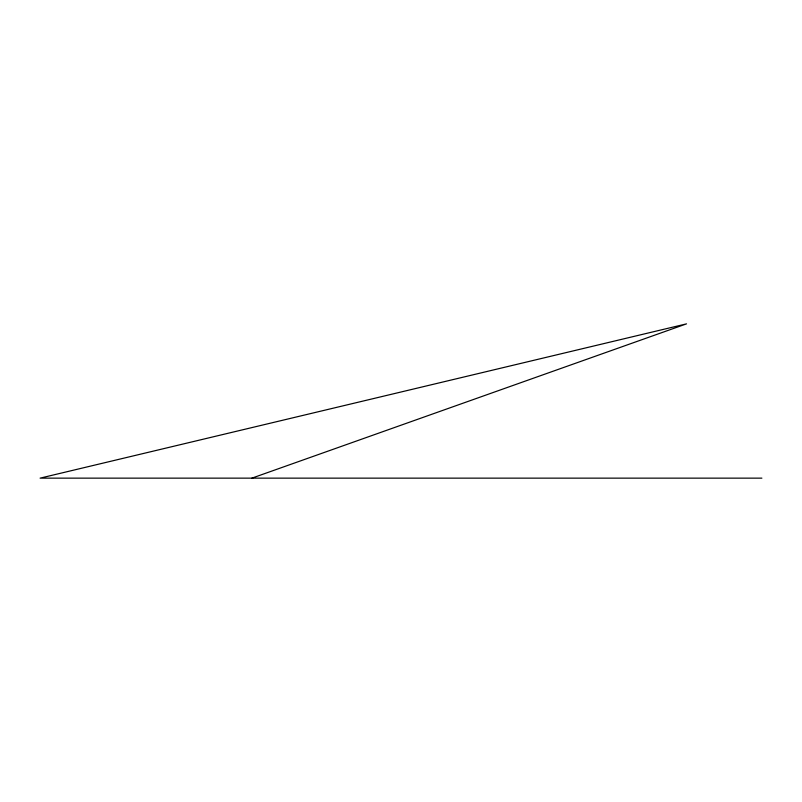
<?xml version="1.0" encoding="UTF-8"?>
<svg xmlns="http://www.w3.org/2000/svg" width="802" height="802" viewBox="0 0 802 802"><rect width="100%" height="100%" fill="white"/><g stroke="black" fill="none" stroke-linecap="round" stroke-linejoin="round"><path stroke-width="1.2" d="M251.908 478.142L686.532 323.858L40.1 478.142L761.9 478.142"/></g></svg>
